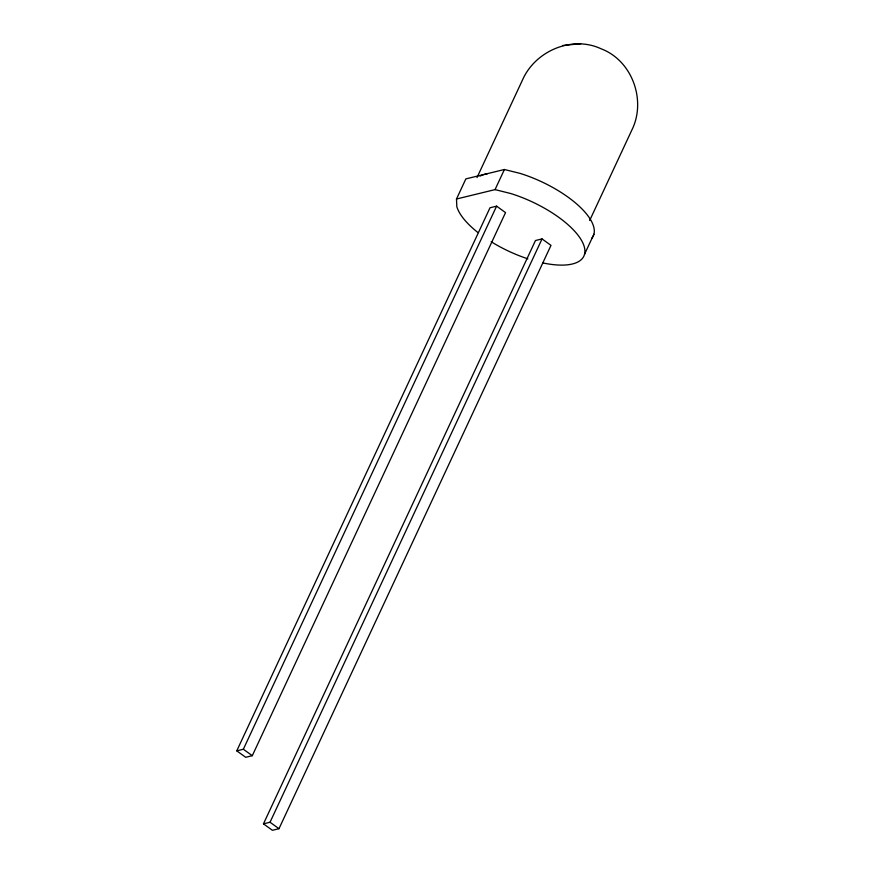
<?xml version="1.0" encoding="UTF-8"?>
<svg xmlns="http://www.w3.org/2000/svg" width="874" height="874" viewBox="0 0 874 874"><rect width="100%" height="100%" fill="white"/><g stroke="black" fill="none" stroke-linecap="round" stroke-linejoin="round"><path stroke-width="1.31" d="M477.98 232.571A69.92 27.323 25 0 1 456.829 206.69L456.49 199.01L465.864 178.897L504.418 169.501L520.172 173.413A69.92 27.323 25 0 1 591.698 238.427M476.996 177.586L522.521 79.938C535.227 50.943 572 35.189 601.083 48.78C631.487 60.251 645.81 98.5 632.907 127.79L589.677 220.488M456.49 199.01L495.045 189.614L504.418 169.501M236.767 750.853L490.008 207.761L496.596 206.155L505.533 212.601L252.291 755.693L245.714 757.299L236.767 750.853L243.343 749.247L252.291 755.693M243.343 749.247L496.596 206.155M263.456 823.854L535.467 240.525L542.044 238.919L550.991 245.375L278.981 828.694L272.404 830.3L263.456 823.854L270.033 822.248L278.981 828.694M270.033 822.248L542.044 238.919M584.52 254.312L593.905 234.199M580.675 43.7L562.659 45.503M495.045 189.614L510.787 193.536A69.92 27.323 25 0 1 582.882 243.016A69.92 27.323 25 0 1 542.776 262.91M527.841 258.835A69.92 27.323 25 0 1 491.177 241.748M480.11 176.078A60.273 23.554 25 0 1 487.386 173.74"/></g></svg>
